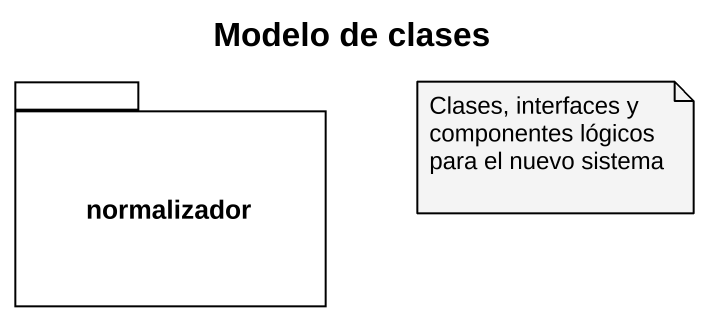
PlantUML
@startuml
title Modelo de clases
package normalizador {
}
note as N1
  Clases, interfaces y componentes lógicos para el nuevo sistema
end note
@enduml
